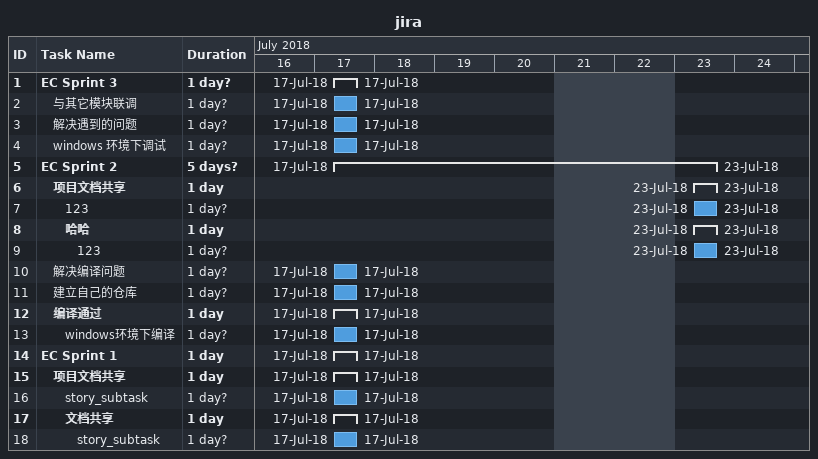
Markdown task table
jira

| ID | Level | Task | Duration | Start | Finish |
|---|---|---|---|---|---|
| 1 | 1 | **EC Sprint 3** | 1d? | 2018-07-17 | 2018-07-17 |
| 2 | 2 | 与其它模块联调 | 1d? | 2018-07-17 | 2018-07-17 |
| 3 | 2 | 解决遇到的问题 | 1d? | 2018-07-17 | 2018-07-17 |
| 4 | 2 | windows 环境下调试 | 1d? | 2018-07-17 | 2018-07-17 |
| 5 | 1 | **EC Sprint 2** | 5d? | 2018-07-17 | 2018-07-23 |
| 6 | 2 | **项目文档共享** | 1d | 2018-07-23 | 2018-07-23 |
| 7 | 3 | 123 | 1d? | 2018-07-23 | 2018-07-23 |
| 8 | 3 | **哈哈** | 1d | 2018-07-23 | 2018-07-23 |
| 9 | 4 | 123 | 1d? | 2018-07-23 | 2018-07-23 |
| 10 | 2 | 解决编译问题 | 1d? | 2018-07-17 | 2018-07-17 |
| 11 | 2 | 建立自己的仓库 | 1d? | 2018-07-17 | 2018-07-17 |
| 12 | 2 | **编译通过** | 1d | 2018-07-17 | 2018-07-17 |
| 13 | 3 | windows环境下编译 | 1d? | 2018-07-17 | 2018-07-17 |
| 14 | 1 | **EC Sprint 1** | 1d | 2018-07-17 | 2018-07-17 |
| 15 | 2 | **项目文档共享** | 1d | 2018-07-17 | 2018-07-17 |
| 16 | 3 | story_subtask | 1d? | 2018-07-17 | 2018-07-17 |
| 17 | 3 | **文档共享** | 1d | 2018-07-17 | 2018-07-17 |
| 18 | 4 | story_subtask | 1d? | 2018-07-17 | 2018-07-17 |
